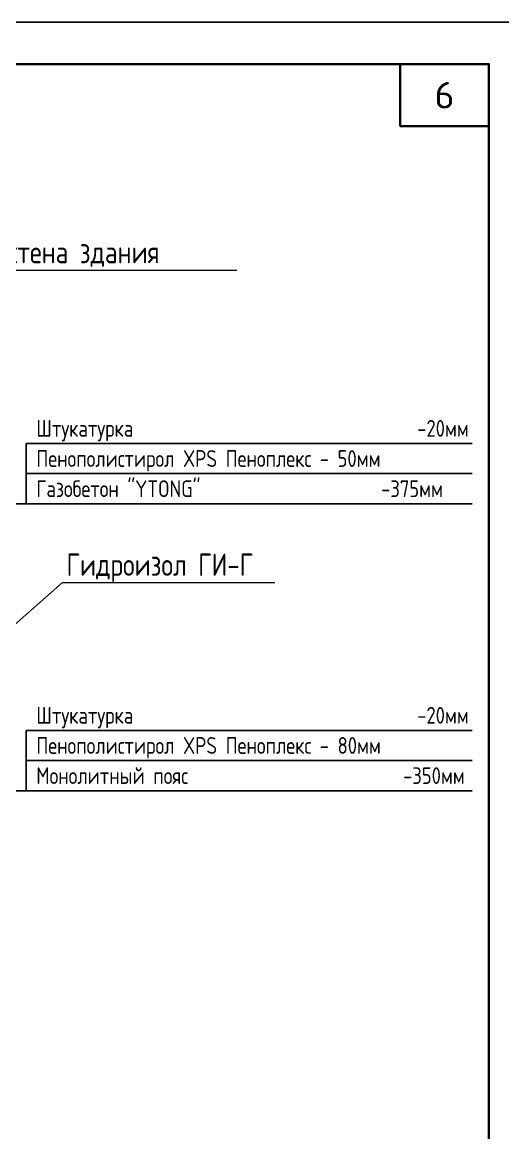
# Model space of a CAD drawing. Extents: x -12289450 to -10763036, y -7834513 to -6150123.
# Drawn here: x -11145567 to -11141270, y -7682197 to -7672261 of the extents above; entities that cross this region are included whole.
import ezdxf

# ---------------------------------------------------------------- set-up
doc = ezdxf.new("R2010")
doc.units = 0
doc.header["$LTSCALE"] = 25
doc.layers.add('ArchiCAD', color=7, linetype='Continuous')
doc.layers.add('Новое', color=51, linetype='Continuous')
doc.layers.add('тонкий', color=114, linetype='Continuous', lineweight=20)
doc.styles.add('GOST 2.304', font='cs_gost2304.shx')
doc.styles.get("Standard").update_dxf_attribs({"font": 'arial.ttf'})

msp = doc.modelspace()

# ---------------------------------------------------------------- linework, layer by layer
at = {"lineweight": 13, "ltscale": 20}
for p, q in [((-11146602.3, -7674478.8), (-11143648.9, -7674478.8)), ((-11146056.4, -7678022.3), (-11145206.8, -7677275.2)), ((-11145206.8, -7677275.2), (-11143307.6, -7677275.2))]:
    msp.add_line(p, q, dxfattribs=at)
at = {"layer": 'ArchiCAD', "color": 7, "linetype": 'Continuous', "lineweight": 35}
msp.add_lwpolyline([(-11171018.9, -7672636.3), (-11141394, -7672636.3), (-11141394, -7694161.2), (-11171018.9, -7694161.2)], close=True, dxfattribs=at)
msp.add_lwpolyline([(-11171018.9, -7672636.3), (-11141394, -7672636.3), (-11141394, -7694161.2), (-11171018.9, -7694161.2)], close=True, dxfattribs=at)
at = {"layer": 'ArchiCAD', "color": 7, "linetype": 'Continuous', "lineweight": 35, "extrusion": (1, 0, 0), "elevation": -11142187.5}
msp.add_lwpolyline([(-7672636.3, 0), (-7673191.7, 0)], dxfattribs=at)
at = {"layer": 'ArchiCAD', "color": 7, "linetype": 'Continuous', "lineweight": 35, "extrusion": (0, 1, 0), "elevation": -7673191.7}
msp.add_lwpolyline([(11142187.5, 0), (11141394, 0)], dxfattribs=at)
at = {"layer": 'Новое', "color": 7, "linetype": 'Continuous'}
msp.add_lwpolyline([(-11172518.9, -7672261.3), (-11141019, -7672261.3), (-11141019, -7694536.2), (-11172518.9, -7694536.2)], close=True, dxfattribs=at)
msp.add_lwpolyline([(-11172518.9, -7672261.3), (-11141019, -7672261.3), (-11141019, -7694536.2), (-11172518.9, -7694536.2)], close=True, dxfattribs=at)
at = {"layer": 'тонкий', "lineweight": 25, "ltscale": 2}
for p, q in [((-11145530.7, -7676030.1), (-11141545.2, -7676030.1)), ((-11145530.7, -7676030.1), (-11141545.2, -7676030.1)), ((-11145530.7, -7676570.1), (-11145530.7, -7676030.1)), ((-11145530.7, -7676300.1), (-11141545.2, -7676300.1)), ((-11145916.1, -7676570.1), (-11144934.9, -7676570.1)), ((-11145530.7, -7676570.1), (-11141545.2, -7676570.1)), ((-11145530.7, -7678597.2), (-11141545.2, -7678597.2)), ((-11145530.7, -7678597.2), (-11141545.2, -7678597.2)), ((-11145530.7, -7679137.2), (-11145530.7, -7678597.2)), ((-11145530.7, -7678867.2), (-11141545.2, -7678867.2)), ((-11145916.1, -7679137.2), (-11144934.9, -7679137.2)), ((-11145530.7, -7679137.2), (-11141545.2, -7679137.2))]:
    msp.add_line(p, q, dxfattribs=at)

# ---------------------------------------------------------------- texts
at = {"lineweight": 25, "ltscale": 20, "style": 'GOST 2.304'}
for s, p in [('Несущая стена здания', (-11146582.6, -7674418.2)), ('Гидроизол ГИ-Г', (-11145171.1, -7677214.6))]:
    msp.add_text(s, height=200, dxfattribs=at).set_placement(p)
at = {"insert": (-11141880.9, -7672795), "char_height": 238.064, "width": 453.455, "attachment_point": 1}
msp.add_mtext('{\\Fsimplex|c0;6}', dxfattribs=at)
at = {"layer": 'тонкий', "lineweight": 25, "ltscale": 2, "style": 'GOST 2.304'}
for s, p in [('Штукатурка                                 -20мм ', (-11145440.7, -7675970.1)), ('Пенополистирол XPS Пеноплекс - 50мм', (-11145440.7, -7676240.1)), ('Газобетон "YTONG"                     -375мм', (-11145440.7, -7676510.1)), ('Штукатурка                                 -20мм ', (-11145440.7, -7678537.2)), ('Пенополистирол XPS Пеноплекс - 80мм', (-11145440.7, -7678807.2)), ('Монолитный пояс                         -350мм', (-11145440.7, -7679077.2))]:
    msp.add_text(s, height=150, dxfattribs=at).set_placement(p)

doc.saveas('drawing.dxf')
